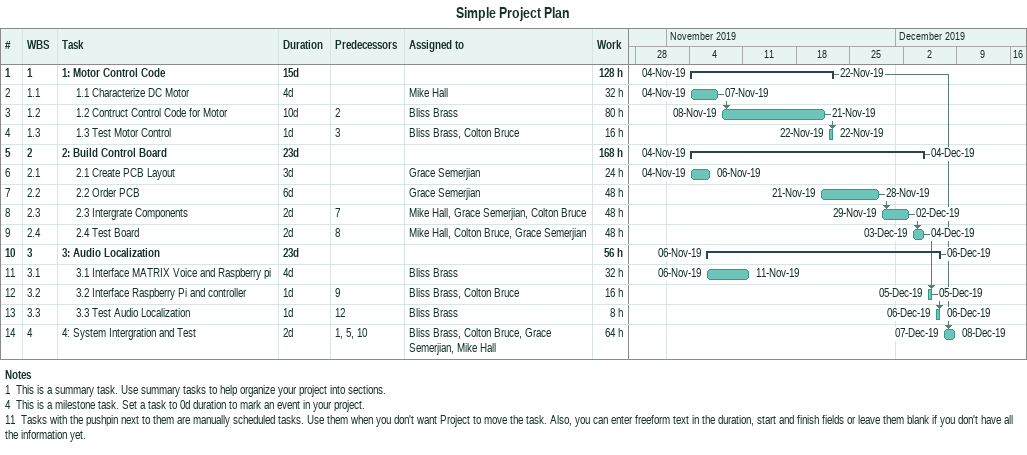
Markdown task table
Simple Project Plan

| ID | WBS | Task | Duration | Start | Finish | Predecessors | Resources | Work (h) |
|---|---|---|---|---|---|---|---|---|
| 1 | 1 | **1: Motor Control Code** | 15d | 2019-11-04 | 2019-11-22 |  |  | 128 |
| 2 | 1.1 | 1.1 Characterize DC Motor | 4d | 2019-11-04 | 2019-11-07 |  | Mike Hall | 32 |
| 3 | 1.2 | 1.2 Contruct Control Code for Motor | 10d | 2019-11-08 | 2019-11-21 | 2 | Bliss Brass | 80 |
| 4 | 1.3 | 1.3 Test Motor Control | 1d | 2019-11-22 | 2019-11-22 | 3 | Bliss Brass, Colton Bruce | 16 |
| 5 | 2 | **2: Build Control Board** | 23d | 2019-11-04 | 2019-12-04 |  |  | 168 |
| 6 | 2.1 | 2.1 Create PCB Layout | 3d | 2019-11-04 | 2019-11-06 |  | Grace Semerjian | 24 |
| 7 | 2.2 | 2.2 Order PCB | 6d | 2019-11-21 | 2019-11-28 |  | Grace Semerjian | 48 |
| 8 | 2.3 | 2.3 Intergrate Components | 2d | 2019-11-29 | 2019-12-02 | 7 | Mike Hall, Grace Semerjian, Colton Bruce | 48 |
| 9 | 2.4 | 2.4 Test Board | 2d | 2019-12-03 | 2019-12-04 | 8 | Mike Hall, Colton Bruce, Grace Semerjian | 48 |
| 10 | 3 | **3: Audio Localization** | 23d | 2019-11-06 | 2019-12-06 |  |  | 56 |
| 11 | 3.1 | 3.1 Interface MATRIX Voice and Raspberry pi | 4d | 2019-11-06 | 2019-11-11 |  | Bliss Brass | 32 |
| 12 | 3.2 | 3.2 Interface Raspberry Pi and controller | 1d | 2019-12-05 | 2019-12-05 | 9 | Bliss Brass, Colton Bruce | 16 |
| 13 | 3.3 | 3.3 Test Audio Localization | 1d | 2019-12-06 | 2019-12-06 | 12 | Bliss Brass | 8 |
| 14 | 4 | 4: System Intergration and Test | 2d | 2019-12-07 | 2019-12-08 | 1, 5, 10 | Bliss Brass, Colton Bruce, Grace Semerjian, Mike Hall | 64 |

Notes
- 1: This is a summary task. Use summary tasks to help organize your project into sections.
- 4: This is a milestone task. Set a task to 0d duration to mark an event in your project.
- 11: Tasks with the pushpin next to them are manually scheduled tasks. Use them when you don't want Project to move the task. Also, you can enter freeform text in the duration, start and finish fields or leave them blank if you don't have all the information yet.
